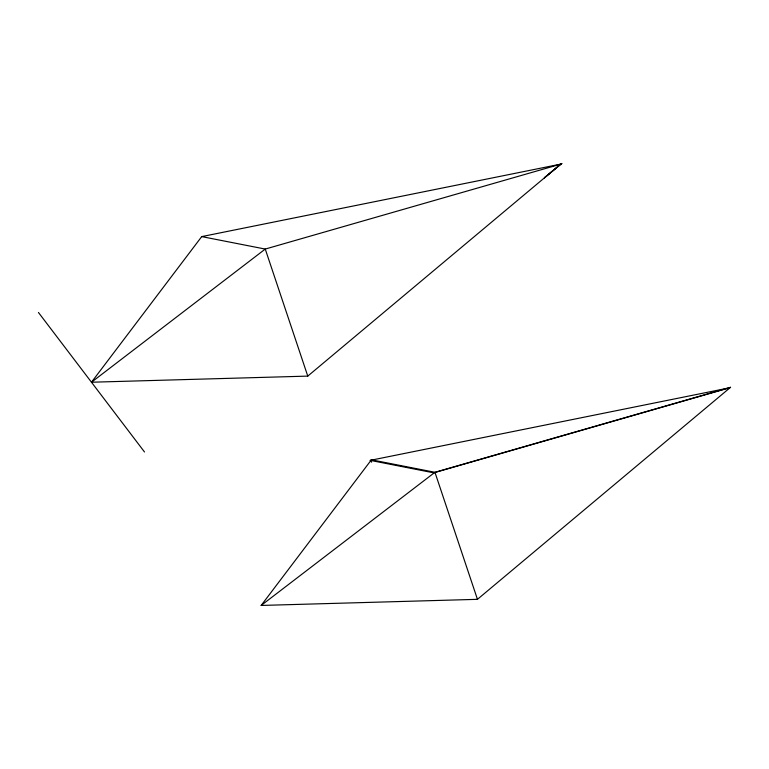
<?xml version="1.0" encoding="UTF-8"?>
<svg xmlns="http://www.w3.org/2000/svg" width="769" height="769" viewBox="0 0 769 769"><rect width="100%" height="100%" fill="white"/><g stroke="black" fill="none" stroke-linecap="round" stroke-linejoin="round"><path stroke-width="1.15" d="M91.482 382.222L201.718 236.602L560.861 164.095L307.773 376.108L91.482 382.222L265.257 249.069L560.861 164.095L544.442 177.764L560.861 164.095M261.162 605.443L371.398 459.814L434.946 472.291L730.55 387.316L477.453 599.33L261.162 605.443L434.946 472.291L477.453 599.33M558.717 165.095L562.033 163.557M727.243 388.854L730.55 387.316M370.235 460.362L729.387 387.855L433.774 472.839L370.235 460.362L371.61 462.169M201.718 236.602L265.257 249.069L307.773 376.108M38.45 312.474L144.505 451.98"/></g></svg>
